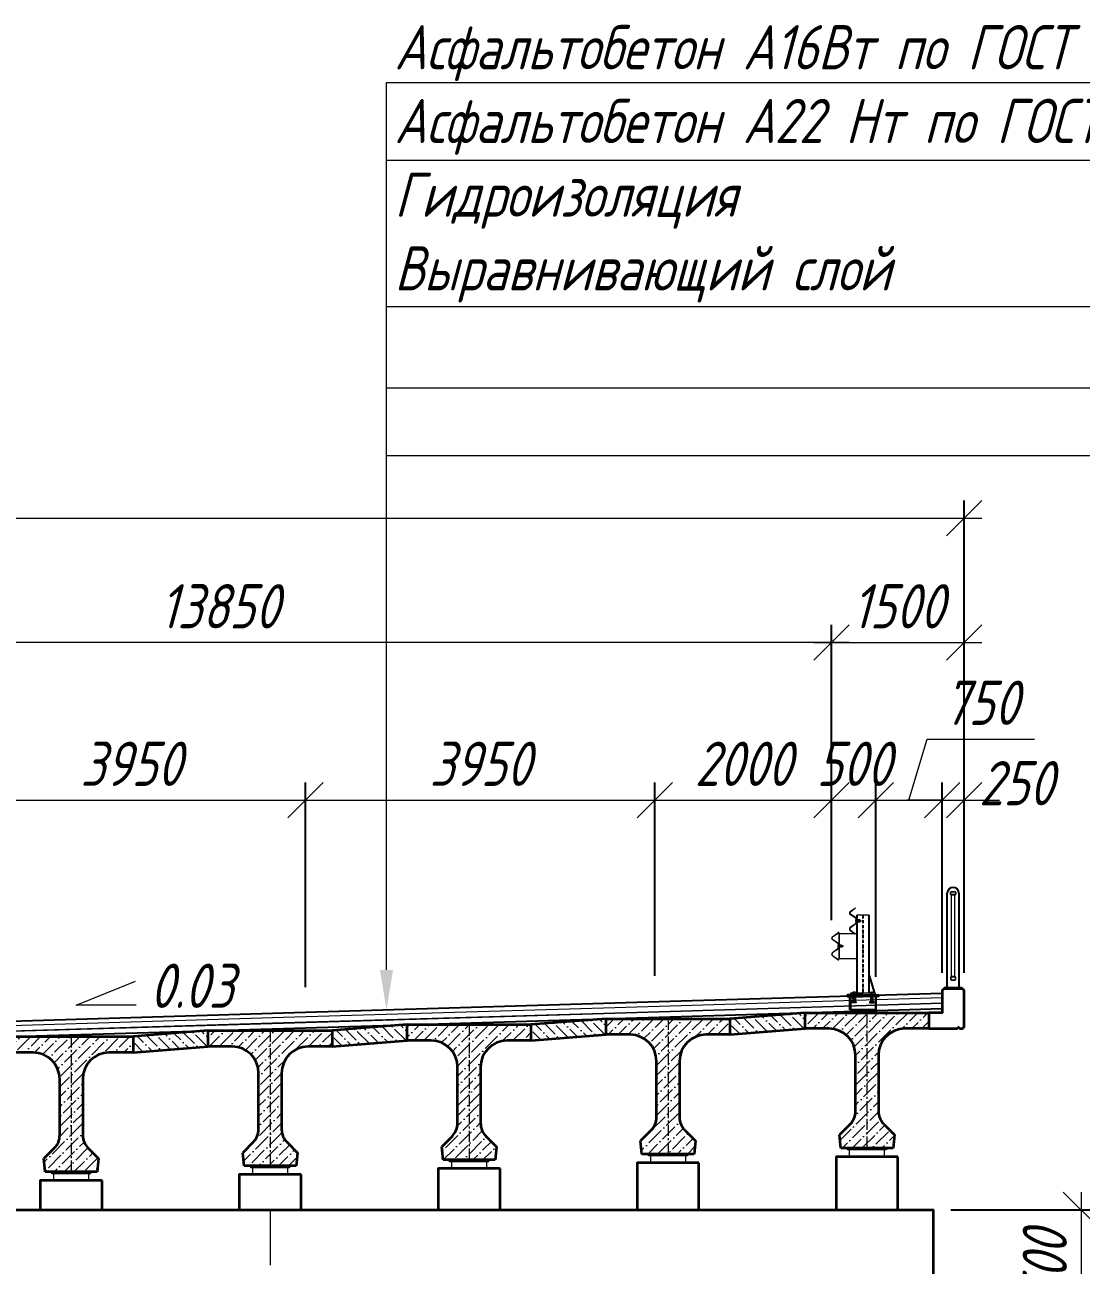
# Model space of a CAD drawing. Header units: millimetres. Extents: x 1864 to 10174863, y -4887456 to 5366151.
# Drawn here: x 5771634 to 5783582, y 38347 to 52371 of the extents above; entities that cross this region are included whole.
import ezdxf
from ezdxf import colors
from ezdxf.entities.mleader import LeaderData, LeaderLine
from ezdxf.math import Vec2, Vec3

# ---------------------------------------------------------------- set-up
doc = ezdxf.new("R2010")
doc.units = ezdxf.units.MM
for name, pattern in [('ACAD_ISO02W100', [15, 12, -3]), ('ACAD_ISO10W100', [18.5, 12, -3, 0.5, -3]), ('осевая', [2, 1.25, -0.25, 0.25, -0.25])]:
    doc.linetypes.add(name, pattern=pattern)
for name, color, linetype, lineweight in [('04_Невидимые', 3, 'Continuous', 13), ('1-Бетон', 106, 'Continuous', 35), ('1-Металл', 4, 'Continuous', 30), ('1-Тонкая', 5, 'Continuous', 20), ('1-Штриховка', 8, 'Continuous', 9), ('Б-Перила', 3, 'Continuous', 20), ('ИС_TXT', 4, 'Continuous', 18), ('ИС_Выноска', 3, 'Continuous', 18), ('ИС_Ось', 3, 'осевая', 18), ('ИС_Разм', 3, 'Continuous', 18), ('ИС_Размер', 3, 'Continuous', 18)]:
    doc.layers.add(name, color=color, linetype=linetype, lineweight=lineweight)
doc.layers.add('Красный поперечник', color=1, linetype='Continuous')
doc.styles.add('0', font='isocpeur.ttf', dxfattribs={"width": 0.8, "oblique": 15})
doc.styles.add('ISOCPEUR', font='isocpeur.ttf', dxfattribs={"width": 0.8, "oblique": 15, "height": 2.5})
doc.dimstyles.new('М200', dxfattribs={"dimscale": 200, "dimtxt": 2.5, "dimasz": 2, "dimexe": 1, "dimexo": 1, "dimgap": 0.8, "dimtad": 1, "dimdec": 0, "dimzin": 0, "dimdsep": 46, "dimtxsty": '0', "dimblk": 'OBLIQUE', "dimcen": 0.09, "dimdle": 1, "dimclrd": 256, "dimclre": 256, "dimclrt": 256, "dimadec": 4, "dimazin": 0, "dimtfac": 1, "dimtdec": 0, "dimtmove": 1, "dimatfit": 2, "dimfxl": 1, "dimtolj": 1, "dimtzin": 0, "dimlwd": -1, "dimarcsym": 0})

# ---------------------------------------------------------------- blocks, each defined once
blk = doc.blocks.new('1530')
at = {"layer": '1-Штриховка'}
h = blk.add_hatch(dxfattribs=at)
h.set_pattern_fill('ANSI36', color=256, scale=25, style=0)
h.set_pattern_definition([(45, (-1571632.81, 568569.22), (42.0949506, 154.348152), [198.4375, -39.6875, 0, -39.6875])])
h.paths.add_polyline_path([(130, -480), (130, -1117, 0.198927), (189, -1259), (310, -1380), (295, -1530), (-295, -1530), (-310, -1380), (-189, -1259, 0.198898), (-130, -1117), (-130, -480, 0.414214), (-430, -180), (-700, -180), (-700, 0), (700, 0), (700, -180), (430, -180, 0.414224)])
at = {"layer": '1-Бетон'}
for p, q in [((-700, 0), (700, 0)), ((-700, -180), (-700, 0)), ((700, 0), (700, -180)), ((-430, -180), (-700, -180)), ((700, -180), (430, -180)), ((-130, -1117), (-130, -480)), ((130, -480), (130, -1117)), ((-189, -1259), (-310, -1380)), ((189, -1259), (310, -1380)), ((-295, -1530), (-310, -1380)), ((310, -1380), (295, -1530)), ((295, -1530), (-295, -1530))]:
    blk.add_line(p, q, dxfattribs=at)
for centre, radius, start, end in [((-430, -480), 300, 0, 90), ((430, -480), 300, 90, 180), ((-330, -1117), 200, 315.0289, 359.9744), ((330, -1117), 200, 180.0256, 224.9711)]:
    blk.add_arc(centre, radius, start, end, dxfattribs=at)
at = {"layer": 'ИС_Ось', "ltscale": 100}
blk.add_line((0, 0), (0, -1530), dxfattribs=at)
blk = doc.blocks.new('БР09')
at = {"lineweight": 15}
for p, q in [((-783, 48), (-724, 91)), ((-722, -28), (-783, 15)), ((-780, 45), (-722, 88)), ((-720, -25), (-780, 18)), ((-709, -874), (-709, 6)), ((-569, 6), (-709, 6)), ((-702, -874), (-702, 6)), ((-576, 6), (-576, -874)), ((-569, 6), (-569, -874)), ((-722, -90), (-783, -133)), ((-720, -93), (-780, -136)), ((-713, -44), (-713, -74)), ((-699, -37), (-702, -37)), ((-702, -37), (-702, -81)), ((-702, -81), (-699, -81)), ((-699, -81), (-699, -37)), ((-684, -46), (-699, -46)), ((-688, -54), (-699, -54)), ((-688, -65), (-699, -65)), ((-684, -72), (-699, -72)), ((-684, -46), (-690, -46)), ((-684, -72), (-690, -72)), ((-683, -49), (-683, -69)), ((-683, -49), (-683, -69)), ((-675, -46), (-682, -46)), ((-675, -72), (-682, -72)), ((-674, -49), (-674, -69)), ((-662, -54), (-674, -54)), ((-662, -65), (-674, -65)), ((-662, -54), (-662, -65)), ((-985, -237), (-924, -193)), ((-924, -313), (-985, -270)), ((-982, -240), (-922, -196)), ((-922, -310), (-982, -267)), ((-911, -188), (-917, -189)), ((-910, -192), (-916, -193)), ((-911, -188), (-910, -192)), ((-709, -204), (-911, -204)), ((-911, -204), (-911, -484)), ((-907, -204), (-907, -484)), ((-783, -166), (-734, -202)), ((-780, -163), (-732, -199)), ((-924, -375), (-985, -418)), ((-922, -378), (-982, -421)), ((-915, -329), (-915, -359)), ((-985, -451), (-924, -496)), ((-982, -448), (-922, -492)), ((-917, -499), (-911, -500)), ((-916, -495), (-910, -496)), ((-911, -484), (-709, -484)), ((-911, -500), (-910, -496)), ((-755, -874), (-755, -864)), ((-723, -864), (-755, -864)), ((-755, -874), (-755, -864)), ((-729, -864), (-755, -864)), ((-739, -874), (-755, -874)), ((-723, -874), (-755, -874)), ((-746, -874), (-746, -864)), ((-746, -874), (-746, -864)), ((-746, -874), (-746, -864)), ((-746, -874), (-746, -864)), ((-732, -874), (-732, -864)), ((-732, -874), (-732, -864)), ((-732, -874), (-732, -864)), ((-732, -874), (-732, -864)), ((-732, -874), (-732, -864)), ((-732, -874), (-732, -864)), ((-732, -874), (-732, -864)), ((-732, -874), (-732, -864)), ((-732, -874), (-732, -864)), ((-732, -874), (-732, -864)), ((-725, -864), (-729, -864)), ((-723, -872), (-723, -864)), ((-723, -874), (-723, -866)), ((-723, -874), (-723, -866)), ((-723, -872), (-723, -866)), ((-723, -874), (-723, -866)), ((-723, -874), (-723, -866)), ((-555, -872), (-555, -864)), ((-555, -864), (-523, -864)), ((-555, -874), (-555, -866)), ((-555, -874), (-555, -866)), ((-555, -872), (-555, -866)), ((-555, -874), (-555, -866)), ((-555, -874), (-555, -866)), ((-555, -874), (-523, -874)), ((-553, -864), (-549, -864)), ((-549, -864), (-523, -864)), ((-546, -874), (-546, -864)), ((-546, -874), (-546, -864)), ((-546, -874), (-546, -864)), ((-546, -874), (-546, -864)), ((-546, -874), (-546, -864)), ((-546, -874), (-546, -864)), ((-546, -874), (-546, -864)), ((-546, -874), (-546, -864)), ((-546, -874), (-546, -864)), ((-546, -874), (-546, -864)), ((-539, -874), (-523, -874)), ((-532, -874), (-532, -864)), ((-532, -874), (-532, -864)), ((-532, -874), (-532, -864)), ((-532, -874), (-532, -864)), ((-523, -874), (-523, -864)), ((-523, -874), (-523, -864))]:
    blk.add_line(p, q, dxfattribs=at)
for p, q in [((-724, 91), (-722, 88)), ((-734, -202), (-732, -199))]:
    blk.add_line(p, q)
at = {"lineweight": 15, "ltscale": 5}
for p, q in [((-904, -322), (-907, -322)), ((-907, -322), (-907, -366)), ((-907, -366), (-904, -366)), ((-904, -366), (-904, -322))]:
    blk.add_line(p, q, dxfattribs=at)
at = {"color": 7, "lineweight": 15}
for p, q in [((-890, -331), (-904, -331)), ((-893, -339), (-904, -339)), ((-893, -350), (-904, -350)), ((-890, -357), (-904, -357)), ((-890, -331), (-895, -331)), ((-890, -357), (-895, -357)), ((-889, -334), (-889, -354)), ((-889, -334), (-889, -354)), ((-881, -331), (-888, -331)), ((-881, -357), (-888, -357)), ((-880, -334), (-880, -354)), ((-868, -339), (-880, -339)), ((-868, -350), (-880, -350)), ((-868, -339), (-868, -350))]:
    blk.add_line(p, q, dxfattribs=at)
at = {"linetype": 'Continuous'}
for p, q in [((-789, -1064), (-789, -914)), ((-779, -914), (-779, -1064)), ((-499, -914), (-499, -1064)), ((-489, -1064), (-489, -914)), ((-489, -1064), (-789, -1064))]:
    blk.add_line(p, q, dxfattribs=at)
at = {"color": 3, "linetype": 'ACAD_ISO02W100', "lineweight": 15, "ltscale": 2}
for p, q in [((-752, -894), (-752, -914)), ((-751, -914), (-751, -974)), ((-750, -894), (-750, -914)), ((-728, -894), (-728, -914)), ((-727, -914), (-727, -974)), ((-726, -894), (-726, -914)), ((-552, -894), (-552, -914)), ((-551, -914), (-551, -974)), ((-550, -894), (-550, -914)), ((-528, -894), (-528, -914)), ((-527, -914), (-527, -974)), ((-526, -894), (-526, -914))]:
    blk.add_line(p, q, dxfattribs=at)
at = {"linetype": 'ACAD_ISO10W100', "ltscale": 2.5}
for p, q in [((-739, -888), (-739, -986)), ((-539, -888), (-539, -986))]:
    blk.add_line(p, q, dxfattribs=at)
at = {"linetype": 'ACAD_ISO10W100', "ltscale": 3}
blk.add_lwpolyline([(-639, 6), (-639, -874)], dxfattribs=at)
at = {"lineweight": 15}
blk.add_lwpolyline([(-713, -44), (-716, -44, 0.414214), (-722, -50), (-722, -57), (-719, -57), (-719, -61), (-722, -61), (-722, -68, 0.414214), (-716, -74), (-713, -74), (-713, -44)], format="xyb", dxfattribs=at)
at = {"color": 7, "lineweight": 15}
blk.add_lwpolyline([(-915, -329), (-918, -329, 0.414214), (-924, -335), (-924, -342), (-921, -342), (-921, -346), (-924, -346), (-924, -353, 0.414214), (-918, -359), (-915, -359), (-915, -329)], format="xyb", dxfattribs=at)
blk.add_lwpolyline([(-569, -676), (-509, -874)])
at = {"linetype": 'Continuous'}
for points in [[(-639, -894), (-814, -894), (-814, -914), (-639, -914)], [(-639, -894), (-464, -894), (-464, -914), (-639, -914)]]:
    blk.add_lwpolyline(points, dxfattribs=at)
blk.add_lwpolyline([(-464, -914), (-814, -914), (-814, -894), (-464, -894)], close=True, dxfattribs=at)
at = {"lineweight": 15}
blk.add_lwpolyline([(-779, -894), (-499, -894), (-499, -874), (-779, -874)], close=True, dxfattribs=at)
at = {"color": 3, "linetype": 'ACAD_ISO02W100', "lineweight": 15, "ltscale": 2}
for points in [[(-764, -974), (-714, -974), (-714, -984), (-764, -984)], [(-753, -914), (-725, -914), (-725, -974), (-753, -974)], [(-514, -974), (-564, -974), (-564, -984), (-514, -984)], [(-525, -914), (-553, -914), (-553, -974), (-525, -974)]]:
    blk.add_lwpolyline(points, close=True, dxfattribs=at)
at = {"lineweight": 15}
for centre, radius, start, end in [((-772, 31), 20, 122.4532, 237.5468), ((-772, 31), 16, 122.4532, 237.5468), ((-772, -150), 20, 122.4532, 237.5468), ((-772, -150), 16, 122.4532, 237.5468), ((-733, -45), 20, 0, 57.5468), ((-733, -73), 20, 302.4532, 0), ((-733, -45), 24, 0, 57.5468), ((-733, -73), 24, 302.4532, 0), ((-974, -254), 20, 122.4532, 237.5468), ((-974, -254), 16, 122.4532, 237.5468), ((-913, -209), 20, 101.3099, 126.1874), ((-913, -209), 16, 101.3099, 126.1874), ((-935, -330), 20, 0, 57.5468), ((-935, -330), 24, 0, 57.5468), ((-913, -479), 20, 233.8126, 258.6901), ((-913, -479), 16, 233.8126, 258.6901), ((-753, -866), 2, 90, 180), ((-753, -872), 2, 180, 270), ((-748, -866), 2, 0, 90), ((-748, -872), 2, 270, 0), ((-744, -866), 2, 90, 180), ((-744, -872), 2, 180, 270), ((-734, -866), 2, 0, 90), ((-734, -872), 2, 270, 0), ((-730, -866), 2, 90, 180), ((-730, -872), 2, 180, 270), ((-725, -866), 2, 359.9996, 90), ((-725, -872), 2, 270, 0), ((-553, -866), 2, 90, 180.0004), ((-553, -872), 2, 180, 270), ((-548, -866), 2, 0, 90), ((-548, -872), 2, 270, 0), ((-544, -866), 2, 90, 180), ((-544, -872), 2, 180, 270), ((-534, -866), 2, 0, 90), ((-534, -872), 2, 270, 0), ((-530, -866), 2, 90, 180), ((-530, -872), 2, 180, 270), ((-525, -866), 2, 0, 90), ((-525, -872), 2, 270, 0)]:
    blk.add_arc(centre, radius, start, end, dxfattribs=at)
at = {"lineweight": 15, "ltscale": 0.2}
for centre, radius, start, end in [((-974, -435), 20, 122.4532, 237.5468), ((-935, -358), 20, 302.4532, 0), ((-935, -358), 24, 302.4532, 0), ((-974, -435), 16, 122.4532, 237.5468)]:
    blk.add_arc(centre, radius, start, end, dxfattribs=at)
at = {"lineweight": 15, "extrusion": (0, 0, -1)}
for centre, major_axis, start_param, end_param in [((-688, -49), (-3.23, 3.23), 2.356194, 3.926991), ((-688, -58), (3.23, 3.23), -0.785398, 0.785398), ((-688, -60), (-3.23, 3.23), 2.356194, 3.926991), ((-688, -69), (3.23, 3.23), -0.785398, 0.785398), ((-688, -49), (-3.23, 3.23), 1.691386, 2.356194), ((-688, -69), (3.23, 3.23), 0.785398, 1.450207), ((-679, -49), (3.23, 3.23), 3.926991, 4.5918), ((-679, -49), (-3.23, 3.23), 3.926991, 5.497787), ((-679, -58), (3.23, 3.23), 3.926991, 5.497787), ((-679, -60), (-3.23, 3.23), 3.926991, 5.497787), ((-679, -69), (3.23, 3.23), 3.926991, 5.497787), ((-679, -69), (-3.23, 3.23), 4.832978, 5.497787), ((-679, -49), (3.23, 3.23), 0.785398, 2.356194), ((-679, -58), (-3.23, 3.23), 0.785398, 2.356194), ((-679, -60), (3.23, 3.23), 0.785398, 2.356194), ((-679, -69), (-3.23, 3.23), 0.785398, 2.356194), ((-679, -49), (-3.23, 3.23), 1.691386, 2.356194), ((-679, -69), (3.23, 3.23), 0.785398, 1.450207)]:
    blk.add_ellipse(centre, major_axis=major_axis, ratio=1, start_param=start_param, end_param=end_param, dxfattribs=at)
at = {"color": 7, "lineweight": 15, "extrusion": (0, 0, -1)}
for centre, major_axis, start_param, end_param in [((-893, -334), (-3.23, 3.23), 2.356194, 3.926991), ((-893, -343), (3.23, 3.23), -0.785398, 0.785398), ((-893, -345), (-3.23, 3.23), 2.356194, 3.926991), ((-893, -354), (3.23, 3.23), -0.785398, 0.785398), ((-893, -334), (-3.23, 3.23), 1.691386, 2.356194), ((-893, -354), (3.23, 3.23), 0.785398, 1.450207), ((-884, -334), (3.23, 3.23), 3.926991, 4.5918), ((-884, -334), (-3.23, 3.23), 3.926991, 5.497787), ((-884, -343), (3.23, 3.23), 3.926991, 5.497787), ((-884, -345), (-3.23, 3.23), 3.926991, 5.497787), ((-884, -354), (3.23, 3.23), 3.926991, 5.497787), ((-884, -354), (-3.23, 3.23), 4.832978, 5.497787), ((-884, -334), (3.23, 3.23), 0.785398, 2.356194), ((-884, -343), (-3.23, 3.23), 0.785398, 2.356194), ((-884, -345), (3.23, 3.23), 0.785398, 2.356194), ((-884, -354), (-3.23, 3.23), 0.785398, 2.356194), ((-884, -334), (-3.23, 3.23), 1.691386, 2.356194), ((-884, -354), (3.23, 3.23), 0.785398, 1.450207)]:
    blk.add_ellipse(centre, major_axis=major_axis, ratio=1, start_param=start_param, end_param=end_param, dxfattribs=at)
blk = doc.blocks.new('_OBLIQUE')
at = {"color": 0, "linetype": 'ByBlock', "lineweight": -2}
blk.add_line((0.5, 0.5), (-0.5, -0.5), dxfattribs=at)
blk = doc.blocks.new('*D1214')
at = {"layer": 'Defpoints', "color": 0, "linetype": 'Continuous', "transparency": 16777216}
for p in [(5774809, 43606), (5774809, 41290), (5770859, 41167)]:
    blk.add_point(p, dxfattribs=at)
at = {"layer": 'ИС_Размер', "lineweight": -2, "transparency": 16777216}
for p, q in [((5770859, 41367), (5770859, 43806)), ((5774809, 41490), (5774809, 43806))]:
    blk.add_line(p, q, dxfattribs=at)
at = {"layer": 'ИС_Размер', "transparency": 16777216}
blk.add_line((5770659, 43606), (5775009, 43606), dxfattribs=at)
at = {"layer": 'ИС_Размер', "linetype": 'Continuous', "transparency": 16777216, "xscale": 400, "yscale": 400, "zscale": 400, "rotation": 180}
blk.add_blockref('_OBLIQUE', (5770859, 43606), dxfattribs=at)
at = {"layer": 'ИС_Размер', "linetype": 'Continuous', "transparency": 16777216, "xscale": 400, "yscale": 400, "zscale": 400}
blk.add_blockref('_OBLIQUE', (5774809, 43606), dxfattribs=at)
at = {"layer": 'ИС_Размер', "linetype": 'Continuous', "transparency": 16777216, "insert": (5772834, 44016), "char_height": 500, "attachment_point": 5, "style": '0'}
blk.add_mtext('\\A1;3950', dxfattribs=at)
blk = doc.blocks.new('*D1215')
at = {"layer": 'Defpoints', "color": 0, "linetype": 'Continuous', "transparency": 16777216}
for p in [(5780759, 43606), (5780759, 42049), (5778759, 41417)]:
    blk.add_point(p, dxfattribs=at)
at = {"layer": 'ИС_Размер', "lineweight": -2, "transparency": 16777216}
for p, q in [((5778759, 41617), (5778759, 43806)), ((5780759, 42249), (5780759, 43806))]:
    blk.add_line(p, q, dxfattribs=at)
at = {"layer": 'ИС_Размер', "transparency": 16777216}
blk.add_line((5778559, 43606), (5780959, 43606), dxfattribs=at)
at = {"layer": 'ИС_Размер', "linetype": 'Continuous', "transparency": 16777216, "xscale": 400, "yscale": 400, "zscale": 400, "rotation": 180}
blk.add_blockref('_OBLIQUE', (5778759, 43606), dxfattribs=at)
at = {"layer": 'ИС_Размер', "linetype": 'Continuous', "transparency": 16777216, "xscale": 400, "yscale": 400, "zscale": 400}
blk.add_blockref('_OBLIQUE', (5780759, 43606), dxfattribs=at)
at = {"layer": 'ИС_Размер', "linetype": 'Continuous', "transparency": 16777216, "insert": (5779759, 44016), "char_height": 500, "attachment_point": 5, "style": '0'}
blk.add_mtext('\\A1;2000', dxfattribs=at)
blk = doc.blocks.new('*D1216')
at = {"layer": 'Defpoints', "color": 0, "transparency": 16777216}
for p in [(5782259, 43606), (5782009, 41452), (5782259, 41452)]:
    blk.add_point(p, dxfattribs=at)
at = {"layer": 'ИС_Размер', "lineweight": -2, "transparency": 16777216}
for p, q in [((5782009, 41652), (5782009, 43806)), ((5782259, 41652), (5782259, 43806))]:
    blk.add_line(p, q, dxfattribs=at)
at = {"layer": 'ИС_Размер', "transparency": 16777216}
for p, q in [((5782009, 43606), (5781609, 43606)), ((5782009, 43606), (5782259, 43606)), ((5782259, 43606), (5782659, 43606))]:
    blk.add_line(p, q, dxfattribs=at)
at = {"layer": 'ИС_Размер', "transparency": 16777216, "xscale": 400, "yscale": 400, "zscale": 400}
blk.add_blockref('_OBLIQUE', (5782009, 43606), dxfattribs=at)
at = {"layer": 'ИС_Размер', "transparency": 16777216, "xscale": 400, "yscale": 400, "zscale": 400, "rotation": 180}
blk.add_blockref('_OBLIQUE', (5782259, 43606), dxfattribs=at)
at = {"layer": 'ИС_Размер', "transparency": 16777216, "insert": (5782846, 43797), "char_height": 500, "attachment_point": 5, "style": '0'}
blk.add_mtext('\\A1;250', dxfattribs=at)
blk = doc.blocks.new('*D1217')
at = {"layer": 'Defpoints', "color": 0, "transparency": 16777216}
for p in [(5781259, 43606), (5780759, 42049), (5781259, 41409)]:
    blk.add_point(p, dxfattribs=at)
at = {"layer": 'ИС_Размер', "lineweight": -2, "transparency": 16777216}
for p, q in [((5780759, 42249), (5780759, 43806)), ((5781259, 41609), (5781259, 43806))]:
    blk.add_line(p, q, dxfattribs=at)
at = {"layer": 'ИС_Размер', "transparency": 16777216}
blk.add_line((5780559, 43606), (5781459, 43606), dxfattribs=at)
at = {"layer": 'ИС_Размер', "transparency": 16777216, "xscale": 400, "yscale": 400, "zscale": 400, "rotation": 180}
blk.add_blockref('_OBLIQUE', (5780759, 43606), dxfattribs=at)
at = {"layer": 'ИС_Размер', "transparency": 16777216, "xscale": 400, "yscale": 400, "zscale": 400}
blk.add_blockref('_OBLIQUE', (5781259, 43606), dxfattribs=at)
at = {"layer": 'ИС_Размер', "transparency": 16777216, "insert": (5781009, 44016), "char_height": 500, "attachment_point": 5, "style": '0'}
blk.add_mtext('\\A1;500', dxfattribs=at)
blk = doc.blocks.new('*D1218')
at = {"layer": 'Defpoints', "color": 0, "transparency": 16777216}
for p in [(5782009, 43606), (5781259, 41409), (5782009, 41452)]:
    blk.add_point(p, dxfattribs=at)
at = {"layer": 'ИС_Размер', "transparency": 16777216}
for p, q in [((5781634, 43606), (5781841, 44296)), ((5781841, 44296), (5783055, 44296)), ((5781059, 43606), (5782209, 43606))]:
    blk.add_line(p, q, dxfattribs=at)
at = {"layer": 'ИС_Размер', "lineweight": -2, "transparency": 16777216}
for p, q in [((5781259, 41609), (5781259, 43806)), ((5782009, 41652), (5782009, 43806))]:
    blk.add_line(p, q, dxfattribs=at)
at = {"layer": 'ИС_Размер', "transparency": 16777216, "xscale": 400, "yscale": 400, "zscale": 400, "rotation": 180}
blk.add_blockref('_OBLIQUE', (5781259, 43606), dxfattribs=at)
at = {"layer": 'ИС_Размер', "transparency": 16777216, "xscale": 400, "yscale": 400, "zscale": 400}
blk.add_blockref('_OBLIQUE', (5782009, 43606), dxfattribs=at)
at = {"layer": 'ИС_Размер', "transparency": 16777216, "insert": (5782448, 44706), "char_height": 500, "attachment_point": 5, "style": '0'}
blk.add_mtext('\\A1;750', dxfattribs=at)
blk = doc.blocks.new('*D1219')
at = {"layer": 'Defpoints', "color": 0, "linetype": 'Continuous', "transparency": 16777216}
for p in [(5782259, 46793), (5750809, 41553), (5782259, 41452)]:
    blk.add_point(p, dxfattribs=at)
at = {"layer": 'ИС_Размер', "lineweight": -2, "transparency": 16777216}
for p, q in [((5750809, 41753), (5750809, 46993)), ((5782259, 41652), (5782259, 46993))]:
    blk.add_line(p, q, dxfattribs=at)
at = {"layer": 'ИС_Размер', "transparency": 16777216}
blk.add_line((5750609, 46793), (5782459, 46793), dxfattribs=at)
at = {"layer": 'ИС_Размер', "linetype": 'Continuous', "transparency": 16777216, "xscale": 400, "yscale": 400, "zscale": 400, "rotation": 180}
blk.add_blockref('_OBLIQUE', (5750809, 46793), dxfattribs=at)
at = {"layer": 'ИС_Размер', "linetype": 'Continuous', "transparency": 16777216, "xscale": 400, "yscale": 400, "zscale": 400}
blk.add_blockref('_OBLIQUE', (5782259, 46793), dxfattribs=at)
at = {"layer": 'ИС_Размер', "linetype": 'Continuous', "transparency": 16777216, "insert": (5766534, 47203), "char_height": 500, "attachment_point": 5, "style": '0'}
blk.add_mtext('\\A1;31450', dxfattribs=at)
blk = doc.blocks.new('*D1220')
at = {"layer": 'Defpoints', "color": 0, "linetype": 'Continuous', "transparency": 16777216}
for p in [(5766909, 45387), (5780759, 42049), (5766909, 41061)]:
    blk.add_point(p, dxfattribs=at)
at = {"layer": 'ИС_Размер', "lineweight": -2, "transparency": 16777216}
for p, q in [((5766909, 41261), (5766909, 45587)), ((5780759, 42249), (5780759, 45587))]:
    blk.add_line(p, q, dxfattribs=at)
at = {"layer": 'ИС_Размер', "transparency": 16777216}
blk.add_line((5780959, 45387), (5766709, 45387), dxfattribs=at)
at = {"layer": 'ИС_Размер', "linetype": 'Continuous', "transparency": 16777216, "xscale": 400, "yscale": 400, "zscale": 400, "rotation": 180}
blk.add_blockref('_OBLIQUE', (5766909, 45387), dxfattribs=at)
at = {"layer": 'ИС_Размер', "linetype": 'Continuous', "transparency": 16777216, "xscale": 400, "yscale": 400, "zscale": 400}
blk.add_blockref('_OBLIQUE', (5780759, 45387), dxfattribs=at)
at = {"layer": 'ИС_Размер', "linetype": 'Continuous', "transparency": 16777216, "insert": (5773834, 45797), "char_height": 500, "attachment_point": 5, "style": '0'}
blk.add_mtext('\\A1;13850', dxfattribs=at)
blk = doc.blocks.new('ПО')
at = {"layer": '1-Металл'}
blk.add_lwpolyline([(100, 0), (100, 10), (-100, 10), (-100, 0)], close=True, dxfattribs=at)
at = {"layer": 'Б-Перила'}
for p, q in [((-70, 10), (-70, 1080)), ((-62, 10), (-62, 1080)), ((-30, 1070), (-30, 1090)), ((-25, 1070), (-25, 1090)), ((-20, 1100), (20, 1100)), ((-20, 1095), (20, 1095)), ((20, 1065), (-20, 1065)), ((20, 1060), (-20, 1060)), ((-19, 138), (-19, 1060)), ((19, 138), (19, 1060)), ((25, 1090), (25, 1070)), ((30, 1090), (30, 1070)), ((62, 1080), (62, 10)), ((70, 1080), (70, 10)), ((-30, 128), (-30, 108)), ((-25, 128), (-25, 108)), ((20, 138), (-20, 138)), ((20, 133), (-20, 133)), ((-20, 103), (20, 103)), ((-20, 98), (20, 98)), ((-19, 138), (19, 138)), ((25, 108), (25, 128)), ((30, 108), (30, 128))]:
    blk.add_line(p, q, dxfattribs=at)
for centre, radius, start, end in [((0, 1080), 70, 90, 180), ((0, 1080), 62, 90, 180), ((0, 1080), 70, 360, 90), ((0, 1080), 62, 0, 90), ((-20, 1090), 10, 90, 180), ((-20, 1070), 10, 180, 270), ((-20, 1090), 5, 90, 180), ((-20, 1070), 5, 180, 270), ((20, 1090), 10, 0, 90), ((20, 1090), 5, 0, 90), ((20, 1070), 10, 270, 0), ((20, 1070), 5, 270, 0), ((-20, 128), 10, 90, 180), ((-20, 108), 10, 180, 270), ((-20, 128), 5, 90, 180), ((-20, 108), 5, 180, 270), ((20, 128), 10, 0, 90), ((20, 128), 5, 0, 90), ((20, 108), 10, 270, 0), ((20, 108), 5, 270, 0)]:
    blk.add_arc(centre, radius, start, end, dxfattribs=at)
blk = doc.blocks.new('*D1230')
at = {"layer": 'Defpoints', "color": 0, "linetype": 'Continuous', "transparency": 16777216}
for p in [(5778759, 43606), (5778759, 41417), (5774809, 41290)]:
    blk.add_point(p, dxfattribs=at)
at = {"layer": 'ИС_Размер', "lineweight": -2, "transparency": 16777216}
for p, q in [((5774809, 41490), (5774809, 43806)), ((5778759, 41617), (5778759, 43806))]:
    blk.add_line(p, q, dxfattribs=at)
at = {"layer": 'ИС_Размер', "transparency": 16777216}
blk.add_line((5774609, 43606), (5778959, 43606), dxfattribs=at)
at = {"layer": 'ИС_Размер', "linetype": 'Continuous', "transparency": 16777216, "xscale": 400, "yscale": 400, "zscale": 400, "rotation": 180}
blk.add_blockref('_OBLIQUE', (5774809, 43606), dxfattribs=at)
at = {"layer": 'ИС_Размер', "linetype": 'Continuous', "transparency": 16777216, "xscale": 400, "yscale": 400, "zscale": 400}
blk.add_blockref('_OBLIQUE', (5778759, 43606), dxfattribs=at)
at = {"layer": 'ИС_Размер', "linetype": 'Continuous', "transparency": 16777216, "insert": (5776784, 44016), "char_height": 500, "attachment_point": 5, "style": '0'}
blk.add_mtext('\\A1;3950', dxfattribs=at)
blk = doc.blocks.new('*D1286')
at = {"layer": 'Defpoints', "color": 0, "linetype": 'Continuous', "transparency": 16777216}
for p in [(5781909, 38972, 5778), (5780009, 37472, 5778), (5783580, 37472)]:
    blk.add_point(p, dxfattribs=at)
at = {"layer": 'ИС_Размер', "transparency": 16777216}
blk.add_line((5783580, 39172), (5783580, 37272), dxfattribs=at)
at = {"layer": 'ИС_Размер', "lineweight": -2, "transparency": 16777216}
for p, q in [((5782109, 38972), (5783780, 38972)), ((5780209, 37472), (5783780, 37472))]:
    blk.add_line(p, q, dxfattribs=at)
at = {"layer": 'ИС_Размер', "linetype": 'Continuous', "transparency": 16777216, "xscale": 400, "yscale": 400, "zscale": 400}
for p, rotation in [((5783580, 38972), 90), ((5783580, 37472), 270)]:
    blk.add_blockref('_OBLIQUE', p, dxfattribs=dict(at, rotation=rotation))
at = {"layer": 'ИС_Размер', "linetype": 'Continuous', "transparency": 16777216, "insert": (5783170, 38222), "char_height": 500, "attachment_point": 5, "rotation": 90, "style": '0'}
blk.add_mtext('\\A1;1500', dxfattribs=at)
blk = doc.blocks.new('*D1238')
at = {"layer": 'Defpoints', "color": 0, "linetype": 'Continuous', "transparency": 16777216}
for p in [(5782259, 45387), (5780759, 43606, 5778), (5782259, 43606, 5778)]:
    blk.add_point(p, dxfattribs=at)
at = {"layer": 'ИС_Размер', "lineweight": -2, "transparency": 16777216}
for p, q in [((5780759, 43806), (5780759, 45587)), ((5782259, 43806), (5782259, 45587))]:
    blk.add_line(p, q, dxfattribs=at)
at = {"layer": 'ИС_Размер', "transparency": 16777216}
blk.add_line((5780559, 45387), (5782459, 45387), dxfattribs=at)
at = {"layer": 'ИС_Размер', "linetype": 'Continuous', "transparency": 16777216, "xscale": 400, "yscale": 400, "zscale": 400, "rotation": 180}
blk.add_blockref('_OBLIQUE', (5780759, 45387), dxfattribs=at)
at = {"layer": 'ИС_Размер', "linetype": 'Continuous', "transparency": 16777216, "xscale": 400, "yscale": 400, "zscale": 400}
blk.add_blockref('_OBLIQUE', (5782259, 45387), dxfattribs=at)
at = {"layer": 'ИС_Размер', "linetype": 'Continuous', "transparency": 16777216, "insert": (5781509, 45797), "char_height": 500, "attachment_point": 5, "style": '0'}
blk.add_mtext('\\A1;1500', dxfattribs=at)

msp = doc.modelspace()

# ---------------------------------------------------------------- hatches: boundary and pattern name
at = {"layer": '1-Штриховка'}
h = msp.add_hatch(dxfattribs=at)
h.set_pattern_fill('ANSI36', color=256, scale=25, angle=90, style=0)
h.set_pattern_definition([(135, (48886.784, -5211017.8), (-154.3481521, 42.0949506), [198.4375, -39.6875, 0, -39.6875])])
h.paths.add_polyline_path([(5778209.1, 41134.3), (5777359.1, 41066.8), (5777359.1, 40886.8), (5778209.1, 40954.3)])
h = msp.add_hatch(dxfattribs=at)
h.set_pattern_fill('ANSI36', color=256, scale=25, angle=90, style=0)
h.set_pattern_definition([(135, (51136.784, -5210950.3), (-154.3481521, 42.0949506), [198.4375, -39.6875, 0, -39.6875])])
h.paths.add_polyline_path([(5780459.1, 41201.8), (5779609.1, 41134.3), (5779609.1, 40954.3), (5780459.1, 41021.8)])
h = msp.add_hatch(dxfattribs=at)
h.set_pattern_fill('ANSI36', color=256, scale=25, angle=90, style=0)
h.set_pattern_definition([(135, (44386.784, -5211152.8), (-154.3481521, 42.0949506), [198.4375, -39.6875, 0, -39.6875])])
h.paths.add_polyline_path([(5773709.1, 40999.3), (5772859.1, 40931.8), (5772859.1, 40751.8), (5773709.1, 40819.3)])
h = msp.add_hatch(dxfattribs=at)
h.set_pattern_fill('ANSI36', color=256, scale=25, angle=90, style=0)
h.set_pattern_definition([(135, (46636.784, -5211085.3), (-154.3481521, 42.0949506), [198.4375, -39.6875, 0, -39.6875])])
h.paths.add_polyline_path([(5775959.1, 41066.8), (5775109.1, 40999.3), (5775109.1, 40819.3), (5775959.1, 40886.8)])

# ---------------------------------------------------------------- linework, layer by layer
at = {"layer": '04_Невидимые', "elevation": 5778.2}
for points in [[(5779129.1, 39584.3), (5778689.1, 39584.3), (5778689.1, 39604.3), (5779129.1, 39604.3)], [(5781379.1, 39651.8), (5780939.1, 39651.8), (5780939.1, 39671.8), (5781379.1, 39671.8)], [(5774629.1, 39449.3), (5774189.1, 39449.3), (5774189.1, 39469.3), (5774629.1, 39469.3)], [(5776879.1, 39516.8), (5776439.1, 39516.8), (5776439.1, 39536.8), (5776879.1, 39536.8)], [(5772379.1, 39381.8), (5771939.1, 39381.8), (5771939.1, 39401.8), (5772379.1, 39401.8)]]:
    msp.add_lwpolyline(points, close=True, dxfattribs=at)
at = {"layer": '1-Бетон', "elevation": 5778.2}
msp.add_lwpolyline([(5781859.1, 41021.8), (5782178.7, 41021.8, -1), (5782208.7, 41021.8), (5782239, 41021.8), (5782259, 41041.8), (5782259, 41451.8), (5782239, 41471.8), (5782029, 41471.8), (5782009, 41451.7), (5782009, 41201.8), (5781859.1, 41201.8)], format="xyb", dxfattribs=at)
for points in [[(5777359.1, 40886.8), (5778209.1, 40954.3), (5778209.1, 41134.3), (5777359.1, 41066.8)], [(5779609.1, 40954.3), (5780459.1, 41021.8), (5780459.1, 41201.8), (5779609.1, 41134.3)], [(5772859.1, 40751.8), (5773709.1, 40819.3), (5773709.1, 40999.3), (5772859.1, 40931.8)], [(5775109.1, 40819.3), (5775959.1, 40886.8), (5775959.1, 41066.8), (5775109.1, 40999.3)], [(5781509.1, 39573.8), (5780809.1, 39573.8), (5780809.1, 38972.3), (5781509.1, 38972.3)], [(5777009.1, 39438.8), (5776309.1, 39438.8), (5776309.1, 38972.3), (5777009.1, 38972.3)], [(5779259.1, 39506.3), (5778559.1, 39506.3), (5778559.1, 38972.3), (5779259.1, 38972.3)], [(5772509.1, 39303.8), (5771809.1, 39303.8), (5771809.1, 38972.3), (5772509.1, 38972.3)], [(5774759.1, 39371.3), (5774059.1, 39371.3), (5774058.8, 38972.3), (5774758.8, 38972.3)]]:
    msp.add_lwpolyline(points, close=True, dxfattribs=at)
msp.add_lwpolyline([(5766909.1, 38972.3), (5781908.9, 38972.3), (5781908.7, 38222.3), (5780008.5, 37472.3), (5768808.7, 37472.3), (5766908.9, 38222.3), (5766909.1, 38972.3)], dxfattribs=at)
at = {"layer": '1-Тонкая', "elevation": 5778.2}
for points in [[(5751058.9, 40425.3), (5753009.3, 40503.3), (5753759.3, 40525.8), (5757709.3, 40644.3), (5762659.3, 40792.8), (5764559.3, 40849.8), (5765659.3, 40882.8), (5770609.3, 41031.3), (5774559.3, 41149.8), (5778309.3, 41262.3), (5779059.3, 41284.8), (5782009, 41373.3)], [(5751058.9, 40365.3), (5753009.3, 40443.3), (5753759.3, 40465.8), (5757709.3, 40584.3), (5762659.3, 40732.8), (5764559.3, 40789.8), (5765659.3, 40822.8), (5770609.3, 40971.3), (5774559.3, 41089.8), (5778309.3, 41202.3), (5779059.3, 41224.8), (5782009, 41313.3)], [(5751058.9, 40360.3), (5753009.3, 40438.3), (5753759.3, 40460.8), (5757709.3, 40579.3), (5762659.3, 40727.8), (5764559.3, 40784.8), (5765659.3, 40817.8), (5770609.3, 40966.3), (5774559.3, 41084.8), (5778309.3, 41197.3), (5779059.3, 41219.8), (5782009, 41308.3)]]:
    msp.add_lwpolyline(points, dxfattribs=at)
at = {"layer": 'Defpoints', "color": 252, "true_color": 0x939598, "elevation": 5778.2}
msp.add_lwpolyline([(5751058.9, 40300.3), (5753009.3, 40378.3), (5753759.3, 40400.8), (5757709.3, 40519.3), (5762659.3, 40667.8), (5764559.3, 40724.8), (5765659.3, 40757.8), (5770609.3, 40906.3), (5774559.3, 41024.8), (5778309.3, 41137.3), (5779059.3, 41159.8), (5782009, 41248.3)], dxfattribs=at)
at = {"layer": 'ИС_TXT', "color": 3, "ltscale": 500, "elevation": 5778.2}
msp.add_lwpolyline([(5772894, 41287.9), (5772216.3, 41287.9), (5772887.5, 41558.7)], dxfattribs=at)
at = {"layer": 'ИС_Выноска'}
for p, q in [((5775725.1, 50841.2, 5778.2), (5790577.3, 50841.2, 5778.2)), ((5775725.1, 49185.9, 5778.2), (5790577.3, 49185.9, 5778.2)), ((5775725.1, 48267.9, 5778.2), (5790577.3, 48267.9, 5778.2)), ((5775725.1, 47503.1, 5778.2), (5790577.3, 47503.1, 5778.2))]:
    msp.add_line(p, q, dxfattribs=at)
at = {"layer": 'ИС_Ось', "ltscale": 500, "elevation": 5778.2, "flags": 128}
msp.add_lwpolyline([(5774408.8, 38972.3), (5774408.8, 22972.2)], dxfattribs=at)
at = {"layer": 'ИС_Размер', "elevation": 5778.2}
for points in [[(5779109.1, 39584.3), (5778709.1, 39584.3), (5778709.1, 39506.3), (5779109.1, 39506.3), (5779109.1, 39584.3)], [(5781359.1, 39651.8), (5780959.1, 39651.8), (5780959.1, 39573.8), (5781359.1, 39573.8), (5781359.1, 39651.8)], [(5774609.1, 39449.3), (5774209.1, 39449.3), (5774209.1, 39371.3), (5774609.1, 39371.3), (5774609.1, 39449.3)], [(5776859.1, 39516.8), (5776459.1, 39516.8), (5776459.1, 39438.8), (5776859.1, 39438.8), (5776859.1, 39516.8)], [(5772359.1, 39381.8), (5771959.1, 39381.8), (5771959.1, 39303.8), (5772359.1, 39303.8), (5772359.1, 39381.8)]]:
    msp.add_lwpolyline(points, dxfattribs=at)
at = {"layer": 'Красный поперечник', "elevation": 5778.2}
msp.add_lwpolyline([(5751058.9, 40475.3), (5753009.3, 40553.3), (5753759.3, 40575.8), (5757709.3, 40694.3), (5762659.3, 40842.8), (5764559.3, 40899.8), (5765659.3, 40932.8), (5770609.3, 41081.3), (5774559.3, 41199.8), (5778309.3, 41312.3), (5779059.3, 41334.8), (5782009, 41423.3)], dxfattribs=at)

# ---------------------------------------------------------------- block references
msp.add_blockref('БР09', (5781752.8, 42298.2, 5778.2))
at = {"layer": 'ИС_Размер', "linetype": 'Continuous'}
for name, p in [('ПО', (5782133.6, 41471.8, 5778.2)), ('1530', (5778909.1, 41134.3, 5778.2)), ('1530', (5781159.1, 41201.8, 5778.2)), ('1530', (5774409.1, 40999.3, 5778.2)), ('1530', (5776659.1, 41066.8, 5778.2)), ('1530', (5772159.1, 40931.8, 5778.2))]:
    msp.add_blockref(name, p, dxfattribs=at)

# ---------------------------------------------------------------- texts
at = {"layer": 'ИС_Разм', "color": 3, "ltscale": 0.4, "insert": (5773521.1, 41506.4, 5778.2), "char_height": 500, "attachment_point": 5, "style": 'ISOCPEUR'}
msp.add_mtext('0.03', dxfattribs=at)

# ---------------------------------------------------------------- dimensions: what is measured, and where the dimension line sits
at = {"layer": 'ИС_Размер', "linetype": 'Continuous'}
for base, p1, p2, picture, middle in [((5782259, 46792.7, 5778.2), (5750809.3, 41552.8, 5778.2), (5782259, 41451.8, 5778.2), '*D1219', (5766534.1, 47202.7, 5778.2)), ((5766908.9, 45387.2, 5778.2), (5780758.9, 42049.3, 5778.2), (5766908.9, 41060.6, 5778.2), '*D1220', (5773833.9, 45797.2, 5778.2)), ((5782259, 45387.2), (5780758.9, 43606.3, 5778.2), (5782259, 43606.3, 5778.2), '*D1238', (5781509, 45797.2)), ((5774808.9, 43606.3, 5778.2), (5770858.9, 41166.6, 5778.2), (5774808.9, 41290, 5778.2), '*D1214', (5772833.9, 44016.3, 5778.2)), ((5778758.9, 43606.3, 5778.2), (5774808.9, 41290, 5778.2), (5778758.9, 41416.6, 5778.2), '*D1230', (5776783.9, 44016.3, 5778.2)), ((5780758.9, 43606.3, 5778.2), (5778758.9, 41416.6, 5778.2), (5780758.9, 42049.3, 5778.2), '*D1215', (5779758.9, 44016.3, 5778.2))]:
    dim = msp.add_linear_dim(base=base, p1=p1, p2=p2, dimstyle='М200', dxfattribs=at)
    dim.commit()
    dim.dimension.update_dxf_attribs({"geometry": picture, "text_midpoint": middle})
at = {"layer": 'ИС_Размер'}
dim = msp.add_linear_dim(base=(5782009, 43606.3, 5778.2), p1=(5781258.6, 41409.4, 5778.2), p2=(5782009, 41451.7, 5778.2), dimstyle='М200', dxfattribs=at)
dim.commit()
dim.dimension.update_dxf_attribs({"geometry": '*D1218', "text_midpoint": (5782000.8, 44706.3, 5778.2)})
dim = msp.add_linear_dim(base=(5781258.6, 43606.3, 5778.2), p1=(5780758.9, 42049.3, 5778.2), p2=(5781258.6, 41409.4, 5778.2), dimstyle='М200', dxfattribs=at)
dim.commit()
dim.dimension.update_dxf_attribs({"geometry": '*D1217', "text_midpoint": (5781008.8, 43606.3, 5778.2), "dimtype": 160})
dim = msp.add_linear_dim(base=(5782259, 43606.3, 5778.2), p1=(5782009, 41451.7, 5778.2), p2=(5782259, 41451.8, 5778.2), angle=180, dimstyle='М200', dxfattribs=at)
dim.commit()
dim.dimension.update_dxf_attribs({"geometry": '*D1216', "text_midpoint": (5782845.9, 43386.7, 5778.2), "dimtype": 160})
at = {"layer": 'ИС_Размер', "linetype": 'Continuous'}
dim = msp.add_linear_dim(base=(5783579.9, 37472.3), p1=(5781908.9, 38972.3, 5778.2), p2=(5780008.5, 37472.3, 5778.2), angle=90, dimstyle='М200', dxfattribs=at)
dim.commit()
dim.dimension.update_dxf_attribs({"geometry": '*D1286', "text_midpoint": (5783169.9, 38222.3)})

# ---------------------------------------------------------------- leaders
at = {"layer": 'ИС_Выноска', "ltscale": 0.5}
ml = msp.add_multileader_mtext('Standard', dxfattribs=at)
ml.set_content('\\A1;Асфальтобетон А16Вт по ГОСТ 58406.2-2020 на ПБВ60 по ГОСТ 52056-2003                                -50мм\\PАсфальтобетон А22 Нт по ГОСТ 58406.2-2020 на БНД 50/70 по ГОСТ 33133-2020                       -60мм\\PГидроизоляция                                    -5 мм\\PВыравнивающий слой                        -min 30 мм', color=256, style='0')
ml.set_leader_properties(color=256, linetype='ByLayer', lineweight=-1)
ml.build(insert=Vec2(0, 0))
ml.multileader.update_dxf_attribs({"text_left_attachment_type": 6, "text_right_attachment_type": 6, "dogleg_length": 0.36, "arrow_head_size": 450, "scale": 75})
ctx = ml.context
ctx.base_point, ctx.scale, ctx.char_height, ctx.arrow_head_size, ctx.landing_gap_size, ctx.plane_origin = Vec3(5775797.1, 51717.5, 5778.2), 75, 500, 450, 18, Vec3(5775217, 80742.9, 5778.2)
ctx.left_attachment, ctx.right_attachment = 6, 6
notes = []
notes.append((ctx, [(0, (1, 1, 0), (5775725.1, 51717.5, 5778.2), (1, 0), 72, [(0, [(5775725.1, 41234.8, 5778.2)], 0, [])])]))
ctx.mtext.insert, ctx.mtext.width, ctx.mtext.flow_direction = Vec3(5775815.1, 52367.5, 5778.2), 15420.077, 5
for ctx, leaders in notes:
    for number, flags, end, landing, length, lines in leaders:
        leader = LeaderData()
        leader.index, (leader.has_last_leader_line, leader.has_dogleg_vector, leader.attachment_direction) = number, flags
        leader.last_leader_point, leader.dogleg_vector, leader.dogleg_length = Vec3(end), Vec3(landing), length
        for number, points, colour, breaks in lines:
            line = LeaderLine()
            line.index, line.vertices, line.color, line.breaks = number, Vec3.list(points), colors.encode_raw_color(colour), breaks
            leader.lines.append(line)
        ctx.leaders.append(leader)

doc.saveas('drawing.dxf')
